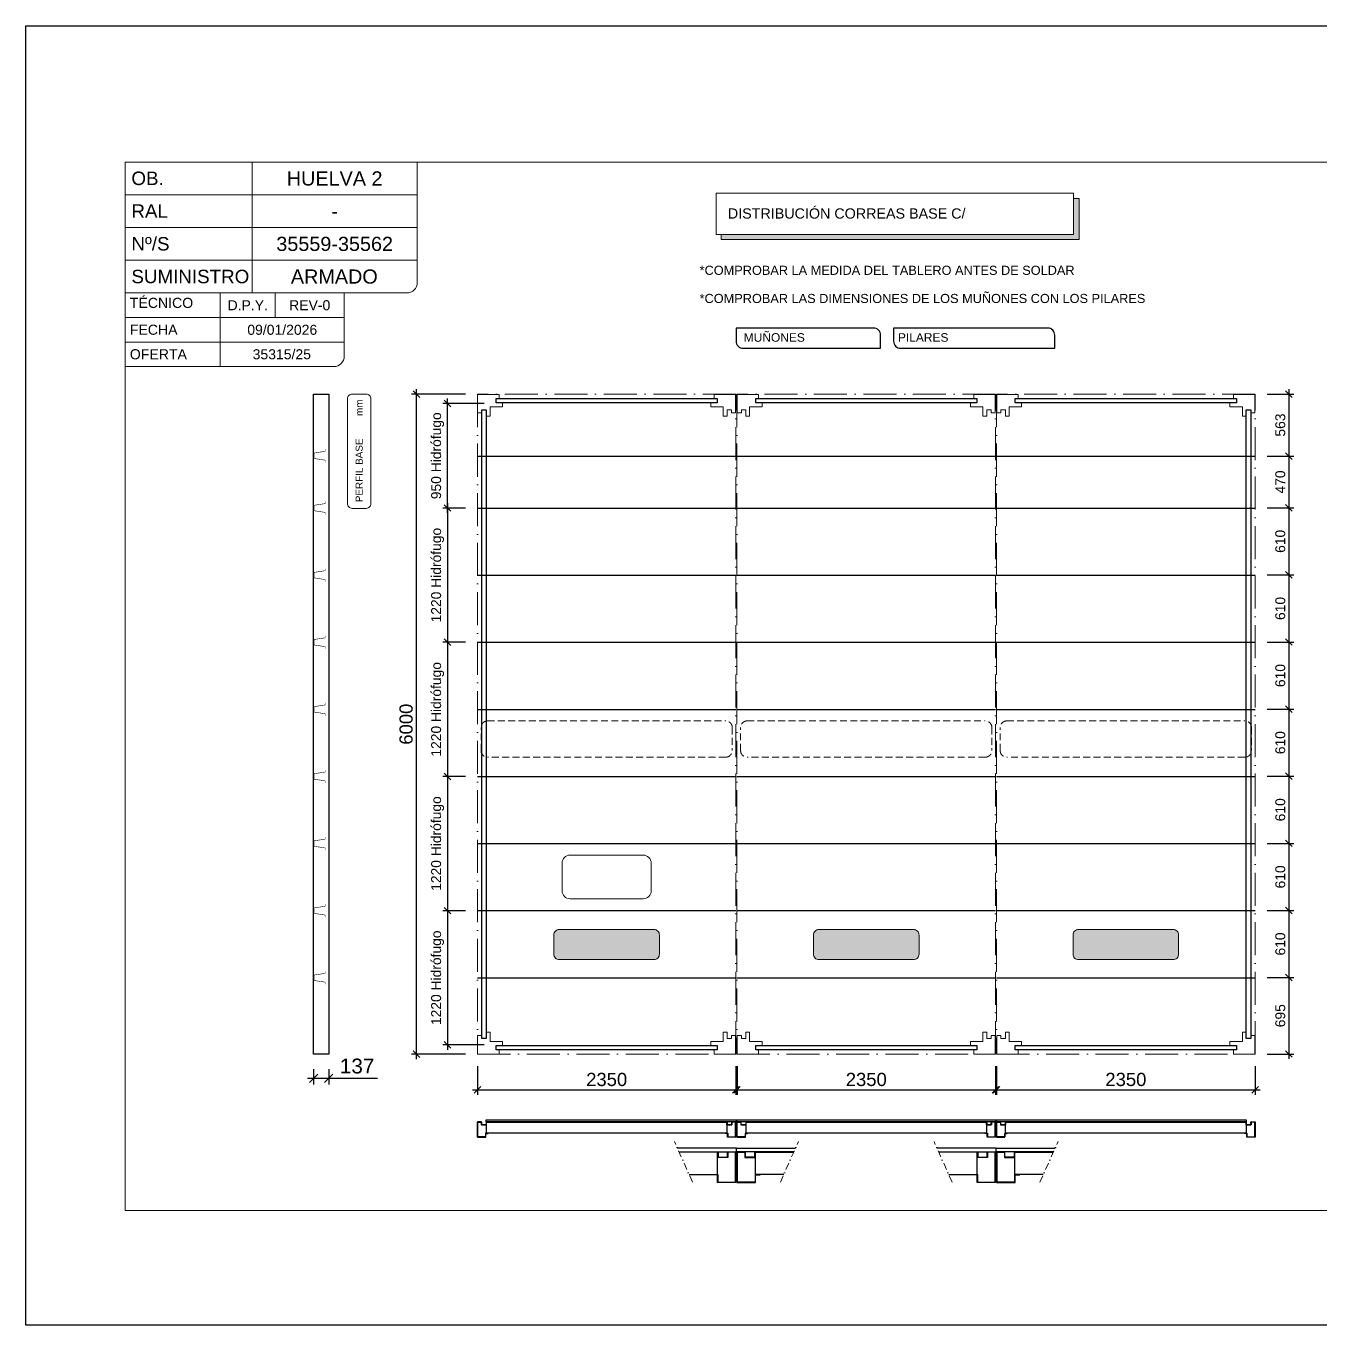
# Model space of a CAD drawing. Header units: millimetres. Extents: x 367645 to 474957, y -134457 to -104992.
# Drawn here: x 403862 to 415626, y -134457 to -122649 of the extents above; entities that cross this region are included whole.
import ezdxf
from ezdxf.enums import TextEntityAlignment as Align

# ---------------------------------------------------------------- set-up
doc = ezdxf.new("R2010")
doc.units = ezdxf.units.MM
doc.header["$LTSCALE"] = 25
doc.header["$PDMODE"] = 35
doc.header["$PDSIZE"] = 5
for name, pattern in [('ACAD_ISO10W100', [18, 12, -3, 0, -3]), ('TRAZO_Y_PUNTO2', [0.5, 0.25, -0.125, 0, -0.125]), ('TRAZOS2', [0.375, 0.25, -0.125])]:
    doc.linetypes.add(name, pattern=pattern)
for name, color, linetype in [('_A-SOMBREJAT BLANC', 7, 'Continuous'), ('ALZ-CER-DIB', 8, 'Continuous'), ('ALZ-EST-BA-DIB', 3, 'Continuous'), ('CARRIL', 3, 'Continuous'), ('CORREAS', 4, 'Continuous'), ('CUADROS', 2, 'Continuous'), ('Ejes', 4, 'Continuous'), ('Estructura LF', 8, 'Continuous'), ('PL-CER-DIB', 3, 'Continuous'), ('SOMBRAS', 7, 'Continuous'), ('TEXTO', 2, 'Continuous')]:
    doc.layers.add(name, color=color, linetype=linetype)
for name, color, linetype, lineweight in [('Cotas', 1, 'Continuous', 13), ('PL-LIM-CASETA', 8, 'ACAD_ISO10W100', 9), ('PL-PILARES', 2, 'Continuous', 18)]:
    doc.layers.add(name, color=color, linetype=linetype, lineweight=lineweight)
doc.styles.add('ARIAL', font='arial.ttf')
doc.styles.add('ROMANS', font='romans.shx', dxfattribs={"width": 0.75})
doc.styles.get("Standard").update_dxf_attribs({"font": 'arial.ttf'})
doc.dimstyles.new('PMP-T-60', dxfattribs={"dimscale": 60, "dimtxt": 1.8, "dimasz": 1, "dimexe": 0.75, "dimexo": 1.8, "dimgap": 0.54, "dimtad": 1, "dimdec": 0, "dimzin": 0, "dimdsep": 46, "dimtxsty": 'ROMANS', "dimblk1": 'OBLIQUE', "dimblk2": 'OBLIQUE', "dimsah": 1, "dimcen": 1, "dimdle": 0.75, "dimadec": 0, "dimazin": 0, "dimtfac": 1, "dimtdec": 0, "dimtofl": 0, "dimtmove": 0, "dimatfit": 3, "dimldrblk": 'OBLIQUE', "dimfxl": 1, "dimtolj": 1, "dimtzin": 0, "dimarcsym": 0})
doc.dimstyles.new('PMP-T-75', dxfattribs={"dimscale": 75, "dimtxt": 1.8, "dimasz": 1, "dimexe": 0.75, "dimexo": 1.8, "dimgap": 0.54, "dimtad": 1, "dimdec": 0, "dimzin": 0, "dimdsep": 46, "dimtxsty": 'ROMANS', "dimblk1": 'OBLIQUE', "dimblk2": 'OBLIQUE', "dimsah": 1, "dimcen": 1, "dimdle": 0.75, "dimadec": 0, "dimazin": 0, "dimtfac": 1, "dimtdec": 0, "dimtofl": 0, "dimtmove": 0, "dimatfit": 3, "dimldrblk": 'OBLIQUE', "dimfxl": 1, "dimtolj": 1, "dimtzin": 0, "dimarcsym": 0})

# ---------------------------------------------------------------- blocks, each defined once
blk = doc.blocks.new('PILAR Y REMATE')
at = {"lineweight": 0}
blk.add_wipeout([(-140, 78), (-198, 78), (-198, 113), (-113, 113), (-113, 226), (-78, 226), (-78, 168), (-38, 168), (-38, 195), (0, 195), (0, 0), (-167, 0), (-167, 38), (-140, 38)], dxfattribs=at)
at = {"layer": 'PL-PILARES'}
blk.add_line((2, -2), (0, -2), dxfattribs=at)
blk.add_lwpolyline([(-140, 78), (-198, 78), (-198, 113), (-113, 113), (-113, 226), (-78, 226), (-78, 168), (-38, 168), (-38, 195), (0, 195), (0, 0), (-167, 0), (-167, 38), (-140, 38)], close=True, dxfattribs=at)
blk = doc.blocks.new('_OBLIQUE')
at = {"color": 0, "linetype": 'ByBlock'}
blk.add_line((-0.5, -0.5), (0.5, 0.5), dxfattribs=at)
blk = doc.blocks.new('*D634')
at = {"layer": 'Cotas', "color": 0, "lineweight": -2, "transparency": 16777216}
for p, q in [((407858, -130691), (407650, -130691)), ((407695, -130646), (407695, -131956)), ((408028, -131911), (407650, -131911))]:
    blk.add_line(p, q, dxfattribs=at)
at = {"layer": 'Defpoints', "color": 0, "transparency": 16777216}
for p in [(407966, -130691), (407695, -131911), (408136, -131911)]:
    blk.add_point(p, dxfattribs=at)
at = {"layer": 'Cotas', "color": 0, "lineweight": -2, "transparency": 16777216, "xscale": 60, "yscale": 60, "zscale": 60}
for p, rotation in [((407695, -130691), 90), ((407695, -131911), 270)]:
    blk.add_blockref('_OBLIQUE', p, dxfattribs=dict(at, rotation=rotation))
at = {"layer": 'Cotas', "color": 0, "transparency": 16777216, "insert": (407604, -131301), "char_height": 90, "attachment_point": 5, "rotation": 90, "style": 'ARIAL'}
blk.add_mtext('\\A1;1220 Hidrófugo', dxfattribs=at)
blk = doc.blocks.new('*D635')
at = {"layer": 'Cotas', "color": 0, "lineweight": -2, "transparency": 16777216}
for p, q in [((415144, -130689), (415388, -130689)), ((415343, -130644), (415343, -131344)), ((415144, -131299), (415388, -131299))]:
    blk.add_line(p, q, dxfattribs=at)
at = {"layer": 'Defpoints', "color": 0, "transparency": 16777216}
for p in [(415036, -130689), (415036, -131299), (415343, -131299)]:
    blk.add_point(p, dxfattribs=at)
at = {"layer": 'Cotas', "color": 0, "lineweight": -2, "transparency": 16777216, "xscale": 60, "yscale": 60, "zscale": 60}
for p, rotation in [((415343, -130689), 90), ((415343, -131299), 270)]:
    blk.add_blockref('_OBLIQUE', p, dxfattribs=dict(at, rotation=rotation))
at = {"layer": 'Cotas', "color": 0, "transparency": 16777216, "insert": (415265, -130994), "char_height": 90, "attachment_point": 5, "rotation": 90, "style": 'ARIAL'}
blk.add_mtext('\\A1;610', dxfattribs=at)
blk = doc.blocks.new('*D636')
at = {"layer": 'Cotas', "color": 0, "lineweight": -2, "transparency": 16777216}
for p, q in [((415144, -131299), (415388, -131299)), ((415343, -131254), (415343, -132039)), ((415144, -131994), (415388, -131994))]:
    blk.add_line(p, q, dxfattribs=at)
at = {"layer": 'Defpoints', "color": 0, "transparency": 16777216}
for p in [(415036, -131299), (415036, -131994), (415343, -131994)]:
    blk.add_point(p, dxfattribs=at)
at = {"layer": 'Cotas', "color": 0, "lineweight": -2, "transparency": 16777216, "xscale": 60, "yscale": 60, "zscale": 60}
for p, rotation in [((415343, -131299), 90), ((415343, -131994), 270)]:
    blk.add_blockref('_OBLIQUE', p, dxfattribs=dict(at, rotation=rotation))
at = {"layer": 'Cotas', "color": 0, "transparency": 16777216, "insert": (415265, -131646), "char_height": 90, "attachment_point": 5, "rotation": 90, "style": 'ARIAL'}
blk.add_mtext('\\A1;695', dxfattribs=at)
blk = doc.blocks.new('*D637')
at = {"layer": 'Cotas', "color": 0, "lineweight": -2, "transparency": 16777216}
for p, q in [((407858, -129471), (407650, -129471)), ((407695, -129426), (407695, -130736)), ((407858, -130691), (407650, -130691))]:
    blk.add_line(p, q, dxfattribs=at)
at = {"layer": 'Defpoints', "color": 0, "transparency": 16777216}
for p in [(407966, -129471), (407695, -130691), (407966, -130691)]:
    blk.add_point(p, dxfattribs=at)
at = {"layer": 'Cotas', "color": 0, "lineweight": -2, "transparency": 16777216, "xscale": 60, "yscale": 60, "zscale": 60}
for p, rotation in [((407695, -129471), 90), ((407695, -130691), 270)]:
    blk.add_blockref('_OBLIQUE', p, dxfattribs=dict(at, rotation=rotation))
at = {"layer": 'Cotas', "color": 0, "transparency": 16777216, "insert": (407604, -130081), "char_height": 90, "attachment_point": 5, "rotation": 90, "style": 'ARIAL'}
blk.add_mtext('\\A1;1220 Hidrófugo', dxfattribs=at)
blk = doc.blocks.new('*D638')
at = {"layer": 'Cotas', "color": 0, "lineweight": -2, "transparency": 16777216}
for p, q in [((415144, -129469), (415388, -129469)), ((415343, -129424), (415343, -130124)), ((415144, -130079), (415388, -130079))]:
    blk.add_line(p, q, dxfattribs=at)
at = {"layer": 'Defpoints', "color": 0, "transparency": 16777216}
for p in [(415036, -129469), (415036, -130079), (415343, -130079)]:
    blk.add_point(p, dxfattribs=at)
at = {"layer": 'Cotas', "color": 0, "lineweight": -2, "transparency": 16777216, "xscale": 60, "yscale": 60, "zscale": 60}
for p, rotation in [((415343, -129469), 90), ((415343, -130079), 270)]:
    blk.add_blockref('_OBLIQUE', p, dxfattribs=dict(at, rotation=rotation))
at = {"layer": 'Cotas', "color": 0, "transparency": 16777216, "insert": (415265, -129774), "char_height": 90, "attachment_point": 5, "rotation": 90, "style": 'ARIAL'}
blk.add_mtext('\\A1;610', dxfattribs=at)
blk = doc.blocks.new('*D639')
at = {"layer": 'Cotas', "color": 0, "lineweight": -2, "transparency": 16777216}
for p, q in [((407695, -128206), (407695, -129516)), ((407858, -128251), (407650, -128251)), ((407858, -129471), (407650, -129471))]:
    blk.add_line(p, q, dxfattribs=at)
at = {"layer": 'Defpoints', "color": 0, "transparency": 16777216}
for p in [(407966, -128251), (407695, -129471), (407966, -129471)]:
    blk.add_point(p, dxfattribs=at)
at = {"layer": 'Cotas', "color": 0, "lineweight": -2, "transparency": 16777216, "xscale": 60, "yscale": 60, "zscale": 60}
for p, rotation in [((407695, -128251), 90), ((407695, -129471), 270)]:
    blk.add_blockref('_OBLIQUE', p, dxfattribs=dict(at, rotation=rotation))
at = {"layer": 'Cotas', "color": 0, "transparency": 16777216, "insert": (407604, -128861), "char_height": 90, "attachment_point": 5, "rotation": 90, "style": 'ARIAL'}
blk.add_mtext('\\A1;1220 Hidrófugo', dxfattribs=at)
blk = doc.blocks.new('*D640')
at = {"layer": 'Cotas', "color": 0, "lineweight": -2, "transparency": 16777216}
for p, q in [((415343, -128204), (415343, -128904)), ((415144, -128249), (415388, -128249)), ((415144, -128859), (415388, -128859))]:
    blk.add_line(p, q, dxfattribs=at)
at = {"layer": 'Defpoints', "color": 0, "transparency": 16777216}
for p in [(415036, -128249), (415036, -128859), (415343, -128859)]:
    blk.add_point(p, dxfattribs=at)
at = {"layer": 'Cotas', "color": 0, "lineweight": -2, "transparency": 16777216, "xscale": 60, "yscale": 60, "zscale": 60}
for p, rotation in [((415343, -128249), 90), ((415343, -128859), 270)]:
    blk.add_blockref('_OBLIQUE', p, dxfattribs=dict(at, rotation=rotation))
at = {"layer": 'Cotas', "color": 0, "transparency": 16777216, "insert": (415265, -128554), "char_height": 90, "attachment_point": 5, "rotation": 90, "style": 'ARIAL'}
blk.add_mtext('\\A1;610', dxfattribs=at)
blk = doc.blocks.new('*D641')
at = {"layer": 'Cotas', "color": 0, "lineweight": -2, "transparency": 16777216}
for p, q in [((407858, -127031), (407650, -127031)), ((407695, -126986), (407695, -128296)), ((407858, -128251), (407650, -128251))]:
    blk.add_line(p, q, dxfattribs=at)
at = {"layer": 'Defpoints', "color": 0, "transparency": 16777216}
for p in [(407966, -127031), (407695, -128251), (407966, -128251)]:
    blk.add_point(p, dxfattribs=at)
at = {"layer": 'Cotas', "color": 0, "lineweight": -2, "transparency": 16777216, "xscale": 60, "yscale": 60, "zscale": 60}
for p, rotation in [((407695, -127031), 90), ((407695, -128251), 270)]:
    blk.add_blockref('_OBLIQUE', p, dxfattribs=dict(at, rotation=rotation))
at = {"layer": 'Cotas', "color": 0, "transparency": 16777216, "insert": (407604, -127641), "char_height": 90, "attachment_point": 5, "rotation": 90, "style": 'ARIAL'}
blk.add_mtext('\\A1;1220 Hidrófugo', dxfattribs=at)
blk = doc.blocks.new('*D642')
at = {"layer": 'Cotas', "color": 0, "lineweight": -2, "transparency": 16777216}
for p, q in [((415144, -127029), (415388, -127029)), ((415343, -126984), (415343, -127684)), ((415144, -127639), (415388, -127639))]:
    blk.add_line(p, q, dxfattribs=at)
at = {"layer": 'Defpoints', "color": 0, "transparency": 16777216}
for p in [(415036, -127029), (415036, -127639), (415343, -127639)]:
    blk.add_point(p, dxfattribs=at)
at = {"layer": 'Cotas', "color": 0, "lineweight": -2, "transparency": 16777216, "xscale": 60, "yscale": 60, "zscale": 60}
for p, rotation in [((415343, -127029), 90), ((415343, -127639), 270)]:
    blk.add_blockref('_OBLIQUE', p, dxfattribs=dict(at, rotation=rotation))
at = {"layer": 'Cotas', "color": 0, "transparency": 16777216, "insert": (415265, -127334), "char_height": 90, "attachment_point": 5, "rotation": 90, "style": 'ARIAL'}
blk.add_mtext('\\A1;610', dxfattribs=at)
blk = doc.blocks.new('*D643')
at = {"layer": 'Cotas', "color": 0, "lineweight": -2, "transparency": 16777216}
for p, q in [((415144, -130079), (415388, -130079)), ((415343, -130034), (415343, -130734)), ((415144, -130689), (415388, -130689))]:
    blk.add_line(p, q, dxfattribs=at)
at = {"layer": 'Defpoints', "color": 0, "transparency": 16777216}
for p in [(415036, -130079), (415036, -130689), (415343, -130689)]:
    blk.add_point(p, dxfattribs=at)
at = {"layer": 'Cotas', "color": 0, "lineweight": -2, "transparency": 16777216, "xscale": 60, "yscale": 60, "zscale": 60}
for p, rotation in [((415343, -130079), 90), ((415343, -130689), 270)]:
    blk.add_blockref('_OBLIQUE', p, dxfattribs=dict(at, rotation=rotation))
at = {"layer": 'Cotas', "color": 0, "transparency": 16777216, "insert": (415265, -130384), "char_height": 90, "attachment_point": 5, "rotation": 90, "style": 'ARIAL'}
blk.add_mtext('\\A1;610', dxfattribs=at)
blk = doc.blocks.new('*D644')
at = {"layer": 'Cotas', "color": 0, "lineweight": -2, "transparency": 16777216}
for p, q in [((415343, -128814), (415343, -129514)), ((415144, -128859), (415388, -128859)), ((415144, -129469), (415388, -129469))]:
    blk.add_line(p, q, dxfattribs=at)
at = {"layer": 'Defpoints', "color": 0, "transparency": 16777216}
for p in [(415036, -128859), (415036, -129469), (415343, -129469)]:
    blk.add_point(p, dxfattribs=at)
at = {"layer": 'Cotas', "color": 0, "lineweight": -2, "transparency": 16777216, "xscale": 60, "yscale": 60, "zscale": 60}
for p, rotation in [((415343, -128859), 90), ((415343, -129469), 270)]:
    blk.add_blockref('_OBLIQUE', p, dxfattribs=dict(at, rotation=rotation))
at = {"layer": 'Cotas', "color": 0, "transparency": 16777216, "insert": (415265, -129164), "char_height": 90, "attachment_point": 5, "rotation": 90, "style": 'ARIAL'}
blk.add_mtext('\\A1;610', dxfattribs=at)
blk = doc.blocks.new('*D645')
at = {"layer": 'Cotas', "color": 0, "lineweight": -2, "transparency": 16777216}
for p, q in [((415144, -127639), (415388, -127639)), ((415343, -127594), (415343, -128294)), ((415144, -128249), (415388, -128249))]:
    blk.add_line(p, q, dxfattribs=at)
at = {"layer": 'Defpoints', "color": 0, "transparency": 16777216}
for p in [(415036, -127639), (415036, -128249), (415343, -128249)]:
    blk.add_point(p, dxfattribs=at)
at = {"layer": 'Cotas', "color": 0, "lineweight": -2, "transparency": 16777216, "xscale": 60, "yscale": 60, "zscale": 60}
for p, rotation in [((415343, -127639), 90), ((415343, -128249), 270)]:
    blk.add_blockref('_OBLIQUE', p, dxfattribs=dict(at, rotation=rotation))
at = {"layer": 'Cotas', "color": 0, "transparency": 16777216, "insert": (415265, -127944), "char_height": 90, "attachment_point": 5, "rotation": 90, "style": 'ARIAL'}
blk.add_mtext('\\A1;610', dxfattribs=at)
blk = doc.blocks.new('*D646')
at = {"layer": 'Cotas', "color": 0, "lineweight": -2, "transparency": 16777216}
for p, q in [((408028, -126081), (407650, -126081)), ((407695, -127076), (407695, -126036)), ((407858, -127031), (407650, -127031))]:
    blk.add_line(p, q, dxfattribs=at)
at = {"layer": 'Defpoints', "color": 0, "transparency": 16777216}
for p in [(407695, -126081), (408136, -126081), (407966, -127031)]:
    blk.add_point(p, dxfattribs=at)
at = {"layer": 'Cotas', "color": 0, "lineweight": -2, "transparency": 16777216, "xscale": 60, "yscale": 60, "zscale": 60}
for p, rotation in [((407695, -126081), 90), ((407695, -127031), 270)]:
    blk.add_blockref('_OBLIQUE', p, dxfattribs=dict(at, rotation=rotation))
at = {"layer": 'Cotas', "color": 0, "transparency": 16777216, "insert": (407604, -126556), "char_height": 90, "attachment_point": 5, "rotation": 90, "style": 'ARIAL'}
blk.add_mtext('\\A1;950 Hidrófugo', dxfattribs=at)
blk = doc.blocks.new('*D647')
at = {"layer": 'Cotas', "color": 0, "lineweight": -2, "transparency": 16777216}
for p, q in [((415343, -125951), (415343, -126604)), ((415144, -125996), (415388, -125996)), ((415144, -126559), (415388, -126559))]:
    blk.add_line(p, q, dxfattribs=at)
at = {"layer": 'Defpoints', "color": 0, "transparency": 16777216}
for p in [(415036, -125996), (415036, -126559), (415343, -126559)]:
    blk.add_point(p, dxfattribs=at)
at = {"layer": 'Cotas', "color": 0, "lineweight": -2, "transparency": 16777216, "xscale": 60, "yscale": 60, "zscale": 60}
for p, rotation in [((415343, -125996), 90), ((415343, -126559), 270)]:
    blk.add_blockref('_OBLIQUE', p, dxfattribs=dict(at, rotation=rotation))
at = {"layer": 'Cotas', "color": 0, "transparency": 16777216, "insert": (415265, -126277), "char_height": 90, "attachment_point": 5, "rotation": 90, "style": 'ARIAL'}
blk.add_mtext('\\A1;563', dxfattribs=at)
blk = doc.blocks.new('*D648')
at = {"layer": 'Cotas', "color": 0, "lineweight": -2, "transparency": 16777216}
for p, q in [((415144, -126559), (415388, -126559)), ((415343, -126514), (415343, -127074)), ((415144, -127029), (415388, -127029))]:
    blk.add_line(p, q, dxfattribs=at)
at = {"layer": 'Defpoints', "color": 0, "transparency": 16777216}
for p in [(415036, -126559), (415036, -127029), (415343, -127029)]:
    blk.add_point(p, dxfattribs=at)
at = {"layer": 'Cotas', "color": 0, "lineweight": -2, "transparency": 16777216, "xscale": 60, "yscale": 60, "zscale": 60}
for p, rotation in [((415343, -126559), 90), ((415343, -127029), 270)]:
    blk.add_blockref('_OBLIQUE', p, dxfattribs=dict(at, rotation=rotation))
at = {"layer": 'Cotas', "color": 0, "transparency": 16777216, "insert": (415265, -126794), "char_height": 90, "attachment_point": 5, "rotation": 90, "style": 'ARIAL'}
blk.add_mtext('\\A1;470', dxfattribs=at)
blk = doc.blocks.new('*D649')
at = {"layer": 'Cotas', "color": 0, "lineweight": -2, "transparency": 16777216}
for p, q in [((407966, -132104), (407966, -132365)), ((410316, -132104), (410316, -132365)), ((407921, -132320), (410361, -132320))]:
    blk.add_line(p, q, dxfattribs=at)
at = {"layer": 'Defpoints', "color": 0, "transparency": 16777216}
for p in [(407966, -131996), (410316, -131996), (410316, -132320)]:
    blk.add_point(p, dxfattribs=at)
at = {"layer": 'Cotas', "color": 0, "lineweight": -2, "transparency": 16777216, "xscale": 60, "yscale": 60, "zscale": 60, "rotation": 180}
blk.add_blockref('_OBLIQUE', (407966, -132320), dxfattribs=at)
at = {"layer": 'Cotas', "color": 0, "lineweight": -2, "transparency": 16777216, "xscale": 60, "yscale": 60, "zscale": 60}
blk.add_blockref('_OBLIQUE', (410316, -132320), dxfattribs=at)
at = {"layer": 'Cotas', "color": 0, "transparency": 16777216, "insert": (409141, -132226), "char_height": 120, "attachment_point": 5, "style": 'ARIAL'}
blk.add_mtext('\\A1;2350', dxfattribs=at)
blk = doc.blocks.new('*D650')
at = {"layer": 'Cotas', "color": 0, "lineweight": -2, "transparency": 16777216}
for p, q in [((407412, -132041), (407412, -125951)), ((407858, -125996), (407367, -125996)), ((407858, -131996), (407367, -131996))]:
    blk.add_line(p, q, dxfattribs=at)
at = {"layer": 'Defpoints', "color": 0, "transparency": 16777216}
for p in [(407412, -125996), (407966, -125996), (407966, -131996)]:
    blk.add_point(p, dxfattribs=at)
at = {"layer": 'Cotas', "color": 0, "lineweight": -2, "transparency": 16777216, "xscale": 60, "yscale": 60, "zscale": 60}
for p, rotation in [((407412, -125996), 90), ((407412, -131996), 270)]:
    blk.add_blockref('_OBLIQUE', p, dxfattribs=dict(at, rotation=rotation))
at = {"layer": 'Cotas', "color": 0, "transparency": 16777216, "insert": (407318, -128996), "char_height": 120, "attachment_point": 5, "rotation": 90, "style": 'ARIAL'}
blk.add_mtext('\\A1;6000', dxfattribs=at)
blk = doc.blocks.new('*D685')
at = {"layer": 'Cotas', "color": 0, "lineweight": -2, "transparency": 16777216}
for p, q in [((406421, -132214), (406614, -132214)), ((406477, -132131), (406477, -132270)), ((406614, -132131), (406614, -132270)), ((406614, -132214), (407056, -132214))]:
    blk.add_line(p, q, dxfattribs=at)
at = {"layer": 'Defpoints', "color": 0, "transparency": 16777216}
for p in [(406477, -131996), (406614, -131996), (406614, -132214)]:
    blk.add_point(p, dxfattribs=at)
at = {"layer": 'Cotas', "color": 0, "lineweight": -2, "transparency": 16777216, "xscale": 75, "yscale": 75, "zscale": 75, "rotation": 180}
blk.add_blockref('_OBLIQUE', (406477, -132214), dxfattribs=at)
at = {"layer": 'Cotas', "color": 0, "lineweight": -2, "transparency": 16777216, "xscale": 75, "yscale": 75, "zscale": 75}
blk.add_blockref('_OBLIQUE', (406614, -132214), dxfattribs=at)
at = {"layer": 'Cotas', "color": 0, "transparency": 16777216, "insert": (406872, -132104), "char_height": 135, "attachment_point": 5, "style": 'ARIAL'}
blk.add_mtext('\\A1;137', dxfattribs=at)
blk = doc.blocks.new('RECUADRO H PERFIL BASE Xmm')
at = {"layer": 'Cotas', "color": 4}
blk.add_lwpolyline([(-996, 106), (-41, 106, -0.414214), (0, 65), (0, -65, -0.414214), (-41, -106), (-996, -106, -0.414214), (-1038, -65), (-1038, 65, -0.414214)], format="xyb", close=True, dxfattribs=at)
at = {"layer": 'TEXTO', "color": 4, "style": 'ARIAL'}
for s, height, p in [('PERFIL BASE', 64.29, (-982, -32)), ('mm', 64.3, (-199, -32))]:
    blk.add_text(s, height=height, dxfattribs=at).set_placement(p)
blk.add_attdef('HBASE', text='', height=64.3, dxfattribs=at).set_placement((-368, -51), align=Align.BOTTOM_LEFT)
blk = doc.blocks.new('CORREA BASE')
at = {"layer": 'ALZ-CER-DIB', "const_width": 5}
blk.add_lwpolyline([(-60, -100), (-40, -100), (-25, 0), (25, 0), (40, -100), (60, -100)], dxfattribs=at)
blk = doc.blocks.new('RECUADROS MEDIDAS PILARES - MUÑONES')
at = {"layer": 'TEXTO', "color": 5}
for points in [[(-182, 0), (-1432, 0), (-1432, -119, 0.414214), (-1367, -183), (-117, -183), (-117, -65, 0.414214)], [(1401, 0), (0, 0), (0, -119, 0.414214), (65, -183), (1466, -183), (1466, -65, 0.414214)]]:
    blk.add_lwpolyline(points, format="xyb", close=True, dxfattribs=at)
at = {"layer": 'TEXTO', "color": 5, "style": 'ARIAL'}
for s, p in [(' MUÑONES ', (-1392, -124)), ('PILARES ', (40, -124))]:
    blk.add_text(s, height=77.8, dxfattribs=at).set_placement(p)
for tag, p in [('MUÑONES', (-167, -92)), ('PILARES', (1416, -92))]:
    blk.add_attdef(tag, text='', height=77.8, dxfattribs=at).set_placement(p, align=Align.MIDDLE_RIGHT)
blk = doc.blocks.new('RECUADRO TÍTULO PLANO')
at = {"layer": '_A-SOMBREJAT BLANC'}
h = blk.add_hatch(color=7, dxfattribs=at)
h.dxf.hatch_style = 1
h.paths.add_polyline_path([(1677, -47), (1625, -47), (1625, -374), (-1578, -374), (-1578, -421), (1677, -421)])
at = {"layer": 'Cotas'}
blk.add_lwpolyline([(-1625, 0), (1625, 0), (1625, -374), (-1625, -374)], close=True, dxfattribs=at)
blk.add_lwpolyline([(1625, -47), (1677, -47), (1677, -421), (-1578, -421), (-1578, -374)], dxfattribs=at)
at = {"layer": 'TEXTO', "style": 'ARIAL'}
blk.add_text('DISTRIBUCIÓN CORREAS BASE C/', height=93.09, dxfattribs=at).set_placement((-1518, -230))
blk.add_attdef('TABLERO', (717, -230), '', height=93.1, dxfattribs=at)
blk = doc.blocks.new('*D753')
at = {"layer": 'Cotas', "color": 0, "lineweight": -2, "transparency": 16777216}
for p, q in [((410326, -132104), (410326, -132365)), ((412676, -132104), (412676, -132365)), ((410281, -132320), (412721, -132320))]:
    blk.add_line(p, q, dxfattribs=at)
at = {"layer": 'Defpoints', "color": 0, "transparency": 16777216}
for p in [(410326, -131996), (412676, -131996), (412676, -132320)]:
    blk.add_point(p, dxfattribs=at)
at = {"layer": 'Cotas', "color": 0, "lineweight": -2, "transparency": 16777216, "xscale": 60, "yscale": 60, "zscale": 60, "rotation": 180}
blk.add_blockref('_OBLIQUE', (410326, -132320), dxfattribs=at)
at = {"layer": 'Cotas', "color": 0, "lineweight": -2, "transparency": 16777216, "xscale": 60, "yscale": 60, "zscale": 60}
blk.add_blockref('_OBLIQUE', (412676, -132320), dxfattribs=at)
at = {"layer": 'Cotas', "color": 0, "transparency": 16777216, "insert": (411501, -132226), "char_height": 120, "attachment_point": 5, "style": 'ARIAL'}
blk.add_mtext('\\A1;2350', dxfattribs=at)
blk = doc.blocks.new('*D754')
at = {"layer": 'Cotas', "color": 0, "lineweight": -2, "transparency": 16777216}
for p, q in [((412686, -132104), (412686, -132365)), ((415036, -132104), (415036, -132365)), ((412641, -132320), (415081, -132320))]:
    blk.add_line(p, q, dxfattribs=at)
at = {"layer": 'Defpoints', "color": 0, "transparency": 16777216}
for p in [(412686, -131996), (415036, -131996), (415036, -132320)]:
    blk.add_point(p, dxfattribs=at)
at = {"layer": 'Cotas', "color": 0, "lineweight": -2, "transparency": 16777216, "xscale": 60, "yscale": 60, "zscale": 60, "rotation": 180}
blk.add_blockref('_OBLIQUE', (412686, -132320), dxfattribs=at)
at = {"layer": 'Cotas', "color": 0, "lineweight": -2, "transparency": 16777216, "xscale": 60, "yscale": 60, "zscale": 60}
blk.add_blockref('_OBLIQUE', (415036, -132320), dxfattribs=at)
at = {"layer": 'Cotas', "color": 0, "transparency": 16777216, "insert": (413861, -132226), "char_height": 120, "attachment_point": 5, "style": 'ARIAL'}
blk.add_mtext('\\A1;2350', dxfattribs=at)
blk = doc.blocks.new('RECUADRO TABLERO Y SUELO')
at = {"layer": 'Cotas', "linetype": 'TRAZOS2', "ltscale": 10, "transparency": 33554559}
blk.add_lwpolyline([(-1082, 165), (1082, 165, -0.414214), (1142, 105), (1142, -105, -0.414214), (1082, -165), (-1082, -165, -0.414214), (-1142, -105), (-1142, 105, -0.414214)], format="xyb", close=True, dxfattribs=at)
at = {"layer": 'TEXTO', "style": 'ARIAL'}
blk.add_attdef('TABLERO_SUELO', text='', height=108, dxfattribs=at).set_placement((0, 0), align=Align.MIDDLE_CENTER)
blk = doc.blocks.new('BLOQUE NÚMERO SERIE')
at = {"layer": 'SOMBRAS', "transparency": 33554495}
h = blk.add_hatch(color=3, dxfattribs=at)
h.dxf.hatch_style = 1
edge = h.paths.add_edge_path()
edge.add_arc((-430, 87), 50, 90, 180)
edge.add_line((-480, 87), (-480, -87))
edge.add_arc((-430, -87), 50, 180, 270)
edge.add_line((-430, -137), (430, -137))
edge.add_arc((430, -87), 50, 270, 360)
edge.add_line((480, -87), (480, 87))
edge.add_arc((430, 87), 50, 0, 90)
edge.add_line((430, 137), (-430, 137))
at = {"layer": 'Cotas', "color": 2}
blk.add_lwpolyline([(-430, 137, 0.414214), (-480, 87), (-480, -87, 0.414214), (-430, -137), (430, -137, 0.414214), (480, -87), (480, 87, 0.414214), (430, 137)], format="xyb", close=True, dxfattribs=at)
at = {"layer": 'TEXTO', "style": 'ARIAL'}
blk.add_attdef('SERIE', text='', height=90, dxfattribs=at).set_placement((0, 0), align=Align.MIDDLE_CENTER)
blk = doc.blocks.new('Nº_SERIE_MÓDULO_CONJUNTO')
at = {"layer": 'Cotas', "color": 6}
blk.add_lwpolyline([(-229.9, 137.2, 0.414214), (-279.9, 87.2), (-279.9, -87.2, 0.414214), (-229.9, -137.2), (229.9, -137.2, 0.414214), (279.9, -87.2), (279.9, 87.2, 0.414214), (229.9, 137.2)], format="xyb", close=True, dxfattribs=at)
at = {"layer": 'TEXTO', "color": 6, "style": 'ARIAL'}
blk.add_attdef('Nº_SERIE_MÓDULO_CONJUNTO', text='', height=90, dxfattribs=at).set_placement((0, 0), align=Align.MIDDLE_CENTER)

msp = doc.modelspace()

# ---------------------------------------------------------------- linework, layer by layer
at = {"layer": 'ALZ-EST-BA-DIB', "color": 3, "elevation": 0}
msp.add_lwpolyline([(406476.962, -125995.973), (406613.962, -125995.973), (406613.962, -131995.973), (406476.962, -131995.973)], close=True, dxfattribs=at)
at = {"layer": 'CORREAS', "elevation": 0}
for points in [[(408047.566, -132613.525), (410233.566, -132613.525), (410233.566, -132713.525), (408047.566, -132713.525)], [(410407.566, -132613.525), (412593.566, -132613.525), (412593.566, -132713.525), (410407.566, -132713.525)], [(412767.566, -132613.525), (414953.566, -132613.525), (414953.566, -132713.525), (412767.566, -132713.525)]]:
    msp.add_lwpolyline(points, close=True, dxfattribs=at)
for points in [[(409890.612, -133089.649), (410148.278, -133089.649), (410148.278, -132885.649), (409799.531, -132885.649)], [(410750.519, -133089.649), (410492.854, -133089.649), (410492.854, -132885.649), (410841.601, -132885.649)], [(412250.612, -133089.649), (412508.278, -133089.649), (412508.278, -132885.649), (412159.531, -132885.649)], [(413110.519, -133089.649), (412852.854, -133089.649), (412852.854, -132885.649), (413201.601, -132885.649)]]:
    msp.add_lwpolyline(points, dxfattribs=at)
at = {"layer": 'Cotas', "linetype": 'TRAZO_Y_PUNTO2', "ltscale": 10}
for p, q in [((409921.308, -133158.399), (409756.923, -132790.218)), ((410719.824, -133158.399), (410884.209, -132790.218)), ((412281.308, -133158.399), (412116.923, -132790.218)), ((413079.824, -133158.399), (413244.209, -132790.218))]:
    msp.add_line(p, q, dxfattribs=at)
at = {"layer": 'Cotas', "elevation": 0}
for points in [[(404762.413, -123886.438), (418238.719, -123886.438), (418238.719, -133416.111), (404762.413, -133416.111)], [(404763.028, -123886.438), (405916.832, -123886.438), (405916.832, -124183.899), (404763.028, -124183.899)], [(405916.832, -123886.438), (407419.143, -123886.438), (407419.143, -124183.899), (405916.832, -124183.899)], [(404763.028, -124183.899), (405916.832, -124183.899), (405916.832, -124481.36), (404763.028, -124481.36)], [(405916.832, -124183.899), (407419.143, -124183.899), (407419.143, -124481.36), (405916.832, -124481.36)], [(404763.028, -124481.36), (405916.832, -124481.36), (405916.832, -124778.82), (404763.028, -124778.82)], [(405916.832, -124481.36), (407419.143, -124481.36), (407419.143, -124778.82), (405916.832, -124778.82)], [(404763.028, -124778.82), (405916.832, -124778.82), (405916.832, -125076.281), (404763.028, -125076.281)], [(404763.028, -125076.281), (405628.381, -125076.281), (405628.381, -125299.377), (404763.028, -125299.377)], [(405628.381, -125076.281), (406755.114, -125076.281), (406755.114, -125299.377), (405628.381, -125299.377)], [(406127.55, -125076.281), (406127.55, -125299.377)], [(404763.028, -125299.377), (405628.381, -125299.377), (405628.381, -125522.472), (404763.028, -125522.472)], [(405628.381, -125299.377), (406755.114, -125299.377), (406755.114, -125522.472), (405628.381, -125522.472)], [(404763.028, -125522.472), (405628.381, -125522.472), (405628.381, -125745.568), (404763.028, -125745.568)]]:
    msp.add_lwpolyline(points, close=True, dxfattribs=at)
for points in [[(405916.832, -124778.82), (407419.143, -124778.82), (407419.143, -124981.379, -0.414213562), (407324.246, -125076.281), (405916.832, -125076.281)], [(405628.381, -125522.472), (406755.114, -125522.472), (406755.114, -125650.666, -0.414213562), (406660.217, -125745.568), (405628.381, -125745.568)]]:
    msp.add_lwpolyline(points, format="xyb", close=True, dxfattribs=at)
at = {"layer": 'CUADROS', "elevation": 0}
for points in [[(410320.566, -132611.525), (408045.566, -132611.525), (408045.566, -132592.602), (410320.566, -132592.602)], [(412680.566, -132611.525), (410320.566, -132611.525), (410320.566, -132592.602), (412680.566, -132592.602)], [(414955.566, -132611.525), (412680.566, -132611.525), (412680.566, -132592.602), (414955.566, -132592.602)]]:
    msp.add_lwpolyline(points, close=True, dxfattribs=at)
for points in [[(409797.745, -132881.649), (410320.566, -132881.649), (410320.566, -132848.803), (409783.08, -132848.803)], [(410843.387, -132881.649), (410320.566, -132881.649), (410320.566, -132848.803), (410858.052, -132848.803)], [(412157.745, -132881.649), (412680.566, -132881.649), (412680.566, -132848.803), (412143.08, -132848.803)], [(413203.387, -132881.649), (412680.566, -132881.649), (412680.566, -132848.803), (413218.052, -132848.803)]]:
    msp.add_lwpolyline(points, dxfattribs=at)
at = {"layer": 'Ejes'}
for p, q in [((407965.566, -126560.973), (410315.566, -126560.973)), ((410325.566, -126560.973), (412675.566, -126560.973)), ((412685.566, -126560.973), (415035.566, -126560.973)), ((407965.566, -127030.973), (410315.566, -127030.973)), ((410325.566, -127030.973), (412675.566, -127030.973)), ((412685.566, -127030.973), (415035.566, -127030.973)), ((407965.566, -127640.973), (410315.566, -127640.973)), ((410325.566, -127640.973), (412675.566, -127640.973)), ((412685.566, -127640.973), (415035.566, -127640.973)), ((407965.566, -128250.973), (410315.566, -128250.973)), ((410325.566, -128250.973), (412675.566, -128250.973)), ((412685.566, -128250.973), (415035.566, -128250.973)), ((407965.566, -128860.973), (410315.566, -128860.973)), ((410325.566, -128860.973), (412675.566, -128860.973)), ((412685.566, -128860.973), (415035.566, -128860.973)), ((407965.566, -129470.973), (410315.566, -129470.973)), ((410325.566, -129470.973), (412675.566, -129470.973)), ((412685.566, -129470.973), (415035.566, -129470.973)), ((407965.566, -130080.973), (410315.566, -130080.973)), ((410325.566, -130080.973), (412675.566, -130080.973)), ((412685.566, -130080.973), (415035.566, -130080.973)), ((407965.566, -130690.973), (410315.566, -130690.973)), ((410325.566, -130690.973), (412675.566, -130690.973)), ((412685.566, -130690.973), (415035.566, -130690.973)), ((407965.566, -131300.973), (410315.566, -131300.973)), ((410325.566, -131300.973), (412675.566, -131300.973)), ((412685.566, -131300.973), (415035.566, -131300.973))]:
    msp.add_line(p, q, dxfattribs=at)
at = {"layer": 'PL-CER-DIB', "elevation": 0}
for points in [[(408062.566, -132715.525), (408062.566, -132713.525), (408039.566, -132713.525), (408039.566, -132746.525), (407967.566, -132746.525), (407967.566, -132613.525), (408001.566, -132613.525), (408001.566, -132638.525), (408047.566, -132638.525), (408047.566, -132613.525), (408070.566, -132613.525), (408070.566, -132611.525), (408045.566, -132611.525), (408045.566, -132636.525), (408003.566, -132636.525), (408003.566, -132611.525), (407965.566, -132611.525), (407965.566, -132748.525), (408041.566, -132748.525), (408041.566, -132715.525)], [(410218.566, -132715.525), (410218.566, -132713.525), (410241.566, -132713.525), (410241.566, -132746.525), (410313.566, -132746.525), (410313.566, -132613.525), (410279.566, -132613.525), (410279.566, -132638.525), (410233.566, -132638.525), (410233.566, -132613.525), (410210.566, -132613.525), (410210.566, -132611.525), (410235.566, -132611.525), (410235.566, -132636.525), (410277.566, -132636.525), (410277.566, -132611.525), (410315.566, -132611.525), (410315.566, -132748.525), (410239.566, -132748.525), (410239.566, -132715.525)], [(410422.566, -132715.525), (410422.566, -132713.525), (410399.566, -132713.525), (410399.566, -132746.525), (410327.566, -132746.525), (410327.566, -132613.525), (410361.566, -132613.525), (410361.566, -132638.525), (410407.566, -132638.525), (410407.566, -132613.525), (410430.566, -132613.525), (410430.566, -132611.525), (410405.566, -132611.525), (410405.566, -132636.525), (410363.566, -132636.525), (410363.566, -132611.525), (410325.566, -132611.525), (410325.566, -132748.525), (410401.566, -132748.525), (410401.566, -132715.525)], [(412578.566, -132715.525), (412578.566, -132713.525), (412601.566, -132713.525), (412601.566, -132746.525), (412673.566, -132746.525), (412673.566, -132613.525), (412639.566, -132613.525), (412639.566, -132638.525), (412593.566, -132638.525), (412593.566, -132613.525), (412570.566, -132613.525), (412570.566, -132611.525), (412595.566, -132611.525), (412595.566, -132636.525), (412637.566, -132636.525), (412637.566, -132611.525), (412675.566, -132611.525), (412675.566, -132748.525), (412599.566, -132748.525), (412599.566, -132715.525)], [(412782.566, -132715.525), (412782.566, -132713.525), (412759.566, -132713.525), (412759.566, -132746.525), (412687.566, -132746.525), (412687.566, -132613.525), (412721.566, -132613.525), (412721.566, -132638.525), (412767.566, -132638.525), (412767.566, -132613.525), (412790.566, -132613.525), (412790.566, -132611.525), (412765.566, -132611.525), (412765.566, -132636.525), (412723.566, -132636.525), (412723.566, -132611.525), (412685.566, -132611.525), (412685.566, -132748.525), (412761.566, -132748.525), (412761.566, -132715.525)], [(414938.566, -132715.525), (414938.566, -132713.525), (414961.566, -132713.525), (414961.566, -132746.525), (415033.566, -132746.525), (415033.566, -132613.525), (414999.566, -132613.525), (414999.566, -132638.525), (414953.566, -132638.525), (414953.566, -132613.525), (414930.566, -132613.525), (414930.566, -132611.525), (414955.566, -132611.525), (414955.566, -132636.525), (414997.566, -132636.525), (414997.566, -132611.525), (415035.566, -132611.525), (415035.566, -132748.525), (414959.566, -132748.525), (414959.566, -132715.525)], [(410105.566, -133093.649), (410105.566, -133089.649), (410151.566, -133089.649), (410151.566, -133157.649), (410311.566, -133157.649), (410311.566, -132885.649), (410243.566, -132885.649), (410243.566, -132935.649), (410151.566, -132935.649), (410151.566, -132885.649), (410105.566, -132885.649), (410105.566, -132881.649), (410155.566, -132881.649), (410155.566, -132931.649), (410239.566, -132931.649), (410239.566, -132881.649), (410315.566, -132881.649), (410315.566, -133161.649), (410147.566, -133161.649), (410147.566, -133093.649)], [(410535.566, -133093.649), (410535.566, -133089.649), (410489.566, -133089.649), (410489.566, -133157.649), (410329.566, -133157.649), (410329.566, -132885.649), (410397.566, -132885.649), (410397.566, -132935.649), (410489.566, -132935.649), (410489.566, -132885.649), (410535.566, -132885.649), (410535.566, -132881.649), (410485.566, -132881.649), (410485.566, -132931.649), (410401.566, -132931.649), (410401.566, -132881.649), (410325.566, -132881.649), (410325.566, -133161.649), (410493.566, -133161.649), (410493.566, -133093.649)], [(412465.566, -133093.649), (412465.566, -133089.649), (412511.566, -133089.649), (412511.566, -133157.649), (412671.566, -133157.649), (412671.566, -132885.649), (412603.566, -132885.649), (412603.566, -132935.649), (412511.566, -132935.649), (412511.566, -132885.649), (412465.566, -132885.649), (412465.566, -132881.649), (412515.566, -132881.649), (412515.566, -132931.649), (412599.566, -132931.649), (412599.566, -132881.649), (412675.566, -132881.649), (412675.566, -133161.649), (412507.566, -133161.649), (412507.566, -133093.649)], [(412895.566, -133093.649), (412895.566, -133089.649), (412849.566, -133089.649), (412849.566, -133157.649), (412689.566, -133157.649), (412689.566, -132885.649), (412757.566, -132885.649), (412757.566, -132935.649), (412849.566, -132935.649), (412849.566, -132885.649), (412895.566, -132885.649), (412895.566, -132881.649), (412845.566, -132881.649), (412845.566, -132931.649), (412761.566, -132931.649), (412761.566, -132881.649), (412685.566, -132881.649), (412685.566, -133161.649), (412853.566, -133161.649), (412853.566, -133093.649)]]:
    msp.add_lwpolyline(points, close=True, dxfattribs=at)
at = {"layer": 'PL-LIM-CASETA', "color": 253, "elevation": 0}
msp.add_lwpolyline([(410315.566, -125995.973), (407965.566, -125995.973), (407965.566, -131995.973), (410315.566, -131995.973)], close=True, dxfattribs=at)

# ---------------------------------------------------------------- block references
for name, p in [('RECUADRO TÍTULO PLANO', (411760.753, -124170.351)), ('RECUADROS MEDIDAS PILARES - MUÑONES', (411748.754, -125395.603)), ('RECUADRO TABLERO Y SUELO', (409140.566, -129130.996)), ('RECUADRO TABLERO Y SUELO', (411500.566, -129130.996)), ('RECUADRO TABLERO Y SUELO', (413860.566, -129130.996)), ('BLOQUE NÚMERO SERIE', (409140.566, -130999.213)), ('BLOQUE NÚMERO SERIE', (411500.566, -130999.213)), ('BLOQUE NÚMERO SERIE', (413860.566, -130999.213))]:
    msp.add_blockref(name, p)
at = {"rotation": 90}
for name, p in [('RECUADRO H PERFIL BASE Xmm', (406890.759, -125995.973)), ('CORREA BASE', (406481.962, -126555.973)), ('CORREA BASE', (406481.962, -127030.973)), ('CORREA BASE', (406481.962, -127640.973)), ('CORREA BASE', (406481.962, -128250.973)), ('CORREA BASE', (406481.962, -128860.973)), ('CORREA BASE', (406481.962, -129470.973)), ('CORREA BASE', (406481.962, -130080.973)), ('CORREA BASE', (406481.962, -130690.973)), ('CORREA BASE', (406481.962, -131300.973))]:
    msp.add_blockref(name, p, dxfattribs=at)
at = {"xscale": 1.447058298611772, "yscale": 1.447058298611772, "zscale": 1.447058298611772}
msp.add_blockref('Nº_SERIE_MÓDULO_CONJUNTO', (409140.566, -130384.388), dxfattribs=at)

# ---------------------------------------------------------------- texts
at = {"layer": 'TEXTO', "style": 'ARIAL'}
for s, height, p in [('HUELVA 2', 128.8162, (406667.987, -124035.168)), ('-', 128.816, (406667.987, -124332.629)), ('ARMADO', 128.8162, (406664.817, -124926.997))]:
    msp.add_text(s, height=height, dxfattribs=at).set_placement(p, align=Align.MIDDLE_CENTER)
at = {"layer": 'TEXTO', "color": 6, "style": 'ARIAL'}
msp.add_text('35559-35562', height=128.81622, dxfattribs=at).set_placement((406667.987, -124630.09), align=Align.MIDDLE_CENTER)
at = {"layer": 'TEXTO', "style": 'ARIAL'}
for s, p in [('*COMPROBAR LA MEDIDA DEL TABLERO ANTES DE SOLDAR', (409985.779, -124911.721)), ('*COMPROBAR LAS DIMENSIONES DE LOS MUÑONES CON LOS PILARES', (409985.779, -125167.729))]:
    msp.add_text(s, height=82.8672, dxfattribs=at).set_placement(p)
at = {"layer": 'TEXTO', "color": 7, "style": 'ARIAL'}
for s, p in [('D.P.Y.', (405877.965, -125187.829)), ('REV-0', (406441.332, -125187.829)), ('09/01/2026', (406191.748, -125410.925))]:
    msp.add_text(s, height=90.9769, dxfattribs=at).set_placement(p, align=Align.MIDDLE_CENTER)
at = {"layer": 'TEXTO', "color": 4, "style": 'ARIAL'}
msp.add_text('35315/25', height=90.9769, dxfattribs=at).set_placement((406187.547, -125633.32), align=Align.MIDDLE_CENTER)
at = {"layer": 'TEXTO', "char_height": 122.2016, "width": 1981.13455, "attachment_point": 1}
for s, insert in [('OB.', (404820.207, -123973.123)), ('RAL', (404820.207, -124270.584)), ('Nº/S ', (404820.207, -124568.045)), ('SUMINISTRO', (404820.207, -124865.506))]:
    msp.add_mtext(s, dxfattribs=dict(at, insert=insert))
at = {"layer": 'TEXTO', "color": 7, "char_height": 91.6512, "width": 1981.13455, "attachment_point": 1}
for s, insert in [('TÉCNICO', (404805.912, -125120.443)), ('FECHA', (404805.912, -125364.391))]:
    msp.add_mtext(s, dxfattribs=dict(at, insert=insert))
at = {"layer": 'TEXTO', "color": 4, "insert": (404805.912, -125587.486), "char_height": 91.6512, "width": 1981.13455, "attachment_point": 1}
msp.add_mtext('OFERTA', dxfattribs=at)

# ---------------------------------------------------------------- dimensions: what is measured, and where the dimension line sits
at = {"layer": 'Cotas'}
for base, p1, p2, picture, middle in [((415343.274, -126558.973), (415035.566, -125995.973), (415035.566, -126558.973), '*D647', (415264.891, -126277.473)), ((415343.274, -127028.973), (415035.566, -126558.973), (415035.566, -127028.973), '*D648', (415264.922, -126793.973)), ((415343.274, -127638.973), (415035.566, -127028.973), (415035.566, -127638.973), '*D642', (415264.922, -127333.973)), ((415343.274, -128248.973), (415035.566, -127638.973), (415035.566, -128248.973), '*D645', (415264.922, -127943.973)), ((415343.274, -128858.973), (415035.566, -128248.973), (415035.566, -128858.973), '*D640', (415264.922, -128553.973)), ((415343.274, -129468.973), (415035.566, -128858.973), (415035.566, -129468.973), '*D644', (415264.922, -129163.973)), ((415343.274, -130078.973), (415035.566, -129468.973), (415035.566, -130078.973), '*D638', (415264.922, -129773.973)), ((415343.274, -130688.973), (415035.566, -130078.973), (415035.566, -130688.973), '*D643', (415264.922, -130383.973)), ((415343.274, -131298.973), (415035.566, -130688.973), (415035.566, -131298.973), '*D635', (415264.922, -130993.973)), ((415343.274, -131993.973), (415035.566, -131298.973), (415035.566, -131993.973), '*D636', (415264.922, -131646.473))]:
    dim = msp.add_linear_dim(base=base, p1=p1, p2=p2, angle=270, dimstyle='PMP-T-60', override={"dimtxt": 1.5, "dimtxsty": 'ARIAL'}, dxfattribs=at)
    dim.commit()
    dim.dimension.update_dxf_attribs({"geometry": picture, "text_midpoint": middle})
for base, p1, p2, picture, middle in [((407695.316, -128250.973), (407965.566, -127030.973), (407965.566, -128250.973), '*D641', (407603.919, -127640.973)), ((407695.316, -129470.973), (407965.566, -128250.973), (407965.566, -129470.973), '*D639', (407603.919, -128860.973)), ((407695.316, -130690.973), (407965.566, -129470.973), (407965.566, -130690.973), '*D637', (407603.919, -130080.973))]:
    dim = msp.add_linear_dim(base=base, p1=p1, p2=p2, angle=270, text='<> Hidrófugo', dimstyle='PMP-T-60', override={"dimtxt": 1.5, "dimtxsty": 'ARIAL'}, dxfattribs=at)
    dim.commit()
    dim.dimension.update_dxf_attribs({"geometry": picture, "text_midpoint": middle})
at = {"layer": 'Cotas', "color": 5}
dim = msp.add_linear_dim(base=(406613.962, -132213.693), p1=(406476.962, -131995.973), p2=(406613.962, -131995.973), angle=180, dimstyle='PMP-T-75', override={"dimtxsty": 'ARIAL'}, dxfattribs=at)
dim.commit()
dim.dimension.update_dxf_attribs({"geometry": '*D685', "text_midpoint": (406872.243, -132104.219)})

# ---------------------------------------------------------------- next in the draw order: block references
at = {"layer": 'PL-PILARES', "xscale": -1}
for p, rotation in [((407967.566, -125997.973), 270), ((412687.566, -125997.973), 270), ((410313.566, -131993.973), 90), ((415033.566, -131993.973), 90)]:
    msp.add_blockref('PILAR Y REMATE', p, dxfattribs=dict(at, rotation=rotation))
at = {"layer": 'PL-PILARES'}
for p, rotation in [((410313.566, -125997.973), 90), ((415033.566, -125997.973), 90), ((407967.566, -131993.973), 269.9999999999999), ((412687.566, -131993.973), 269.9999999999999)]:
    msp.add_blockref('PILAR Y REMATE', p, dxfattribs=dict(at, rotation=rotation))

# ---------------------------------------------------------------- next in the draw order: linework, layer by layer
at = {"layer": 'Estructura LF', "elevation": 0}
for points in [[(410145.566, -126035.973), (410145.566, -126075.973), (408135.566, -126075.973), (408135.566, -126035.973)], [(414865.566, -126035.973), (414865.566, -126075.973), (412855.566, -126075.973), (412855.566, -126035.973)], [(408005.566, -131853.973), (408005.566, -126137.973), (408045.566, -126137.973), (408045.566, -131853.973)], [(414955.566, -131853.973), (414955.566, -126137.973), (414995.566, -126137.973), (414995.566, -131853.973)], [(410145.566, -131915.973), (410145.566, -131955.973), (408135.566, -131955.973), (408135.566, -131915.973)], [(414865.566, -131915.973), (414865.566, -131955.973), (412855.566, -131955.973), (412855.566, -131915.973)]]:
    msp.add_lwpolyline(points, close=True, dxfattribs=at)
at = {"layer": 'PL-LIM-CASETA', "color": 253, "elevation": 0}
msp.add_lwpolyline([(415035.566, -125995.973), (412685.566, -125995.973), (412685.566, -131995.973), (415035.566, -131995.973)], close=True, dxfattribs=at)

# ---------------------------------------------------------------- next in the draw order: block references
at = {"layer": 'PL-PILARES', "xscale": -1, "rotation": 270}
msp.add_blockref('PILAR Y REMATE', (410327.566, -125997.973), dxfattribs=at)

# ---------------------------------------------------------------- next in the draw order: dimensions: what is measured, and where the dimension line sits
at = {"layer": 'Cotas'}
for base, p2, angle, picture, middle in [((407411.711, -125995.973), (407965.566, -125995.973), 90, '*D650', (407318.043, -128995.973)), ((410315.566, -132319.887), (410315.566, -131995.973), 180, '*D649', (409140.566, -132226.177))]:
    dim = msp.add_linear_dim(base=base, p1=(407965.566, -131995.973), p2=p2, angle=angle, dimstyle='PMP-T-60', override={"dimtxt": 2, "dimtxsty": 'ARIAL'}, dxfattribs=at)
    dim.commit()
    dim.dimension.update_dxf_attribs({"geometry": picture, "text_midpoint": middle})
for base, p1, p2, picture, middle in [((407695.316, -126080.973), (407965.566, -127030.973), (408135.566, -126080.973), '*D646', (407603.919, -126555.973)), ((407695.316, -131910.973), (407965.566, -130690.973), (408136.368, -131910.973), '*D634', (407603.919, -131300.973))]:
    dim = msp.add_linear_dim(base=base, p1=p1, p2=p2, angle=270, text='<> Hidrófugo', dimstyle='PMP-T-60', override={"dimtxt": 1.5, "dimtxsty": 'ARIAL'}, dxfattribs=at)
    dim.commit()
    dim.dimension.update_dxf_attribs({"geometry": picture, "text_midpoint": middle})

# ---------------------------------------------------------------- next in the draw order: block references
at = {"layer": 'PL-PILARES'}
for p, rotation in [((412673.566, -125997.973), 90), ((410327.566, -131993.973), 269.9999999999999)]:
    msp.add_blockref('PILAR Y REMATE', p, dxfattribs=dict(at, rotation=rotation))
at = {"layer": 'PL-PILARES', "xscale": -1, "rotation": 90}
msp.add_blockref('PILAR Y REMATE', (412673.566, -131993.973), dxfattribs=at)

# ---------------------------------------------------------------- next in the draw order: linework, layer by layer
at = {"layer": 'CARRIL'}
msp.add_lwpolyline([(403861.821, -122649.481), (434897.467, -122649.481), (434897.467, -134457.328), (403861.821, -134457.328)], close=True, dxfattribs=at)
at = {"layer": 'Estructura LF', "elevation": 0}
for points in [[(412505.566, -126035.973), (412505.566, -126075.973), (410495.566, -126075.973), (410495.566, -126035.973)], [(412505.566, -131915.973), (412505.566, -131955.973), (410495.566, -131955.973), (410495.566, -131915.973)]]:
    msp.add_lwpolyline(points, close=True, dxfattribs=at)
at = {"layer": 'PL-LIM-CASETA', "color": 253, "elevation": 0}
msp.add_lwpolyline([(412675.566, -125995.973), (410325.566, -125995.973), (410325.566, -131995.973), (412675.566, -131995.973)], close=True, dxfattribs=at)

# ---------------------------------------------------------------- next in the draw order: dimensions: what is measured, and where the dimension line sits
at = {"layer": 'Cotas'}
for base, p1, p2, picture, middle in [((412675.566, -132319.887), (410325.566, -131995.973), (412675.566, -131995.973), '*D753', (411500.566, -132226.177)), ((415035.566, -132319.887), (412685.566, -131995.973), (415035.566, -131995.973), '*D754', (413860.566, -132226.177))]:
    dim = msp.add_linear_dim(base=base, p1=p1, p2=p2, angle=180, dimstyle='PMP-T-60', override={"dimtxt": 2, "dimtxsty": 'ARIAL'}, dxfattribs=at)
    dim.commit()
    dim.dimension.update_dxf_attribs({"geometry": picture, "text_midpoint": middle})

doc.saveas('drawing.dxf')
